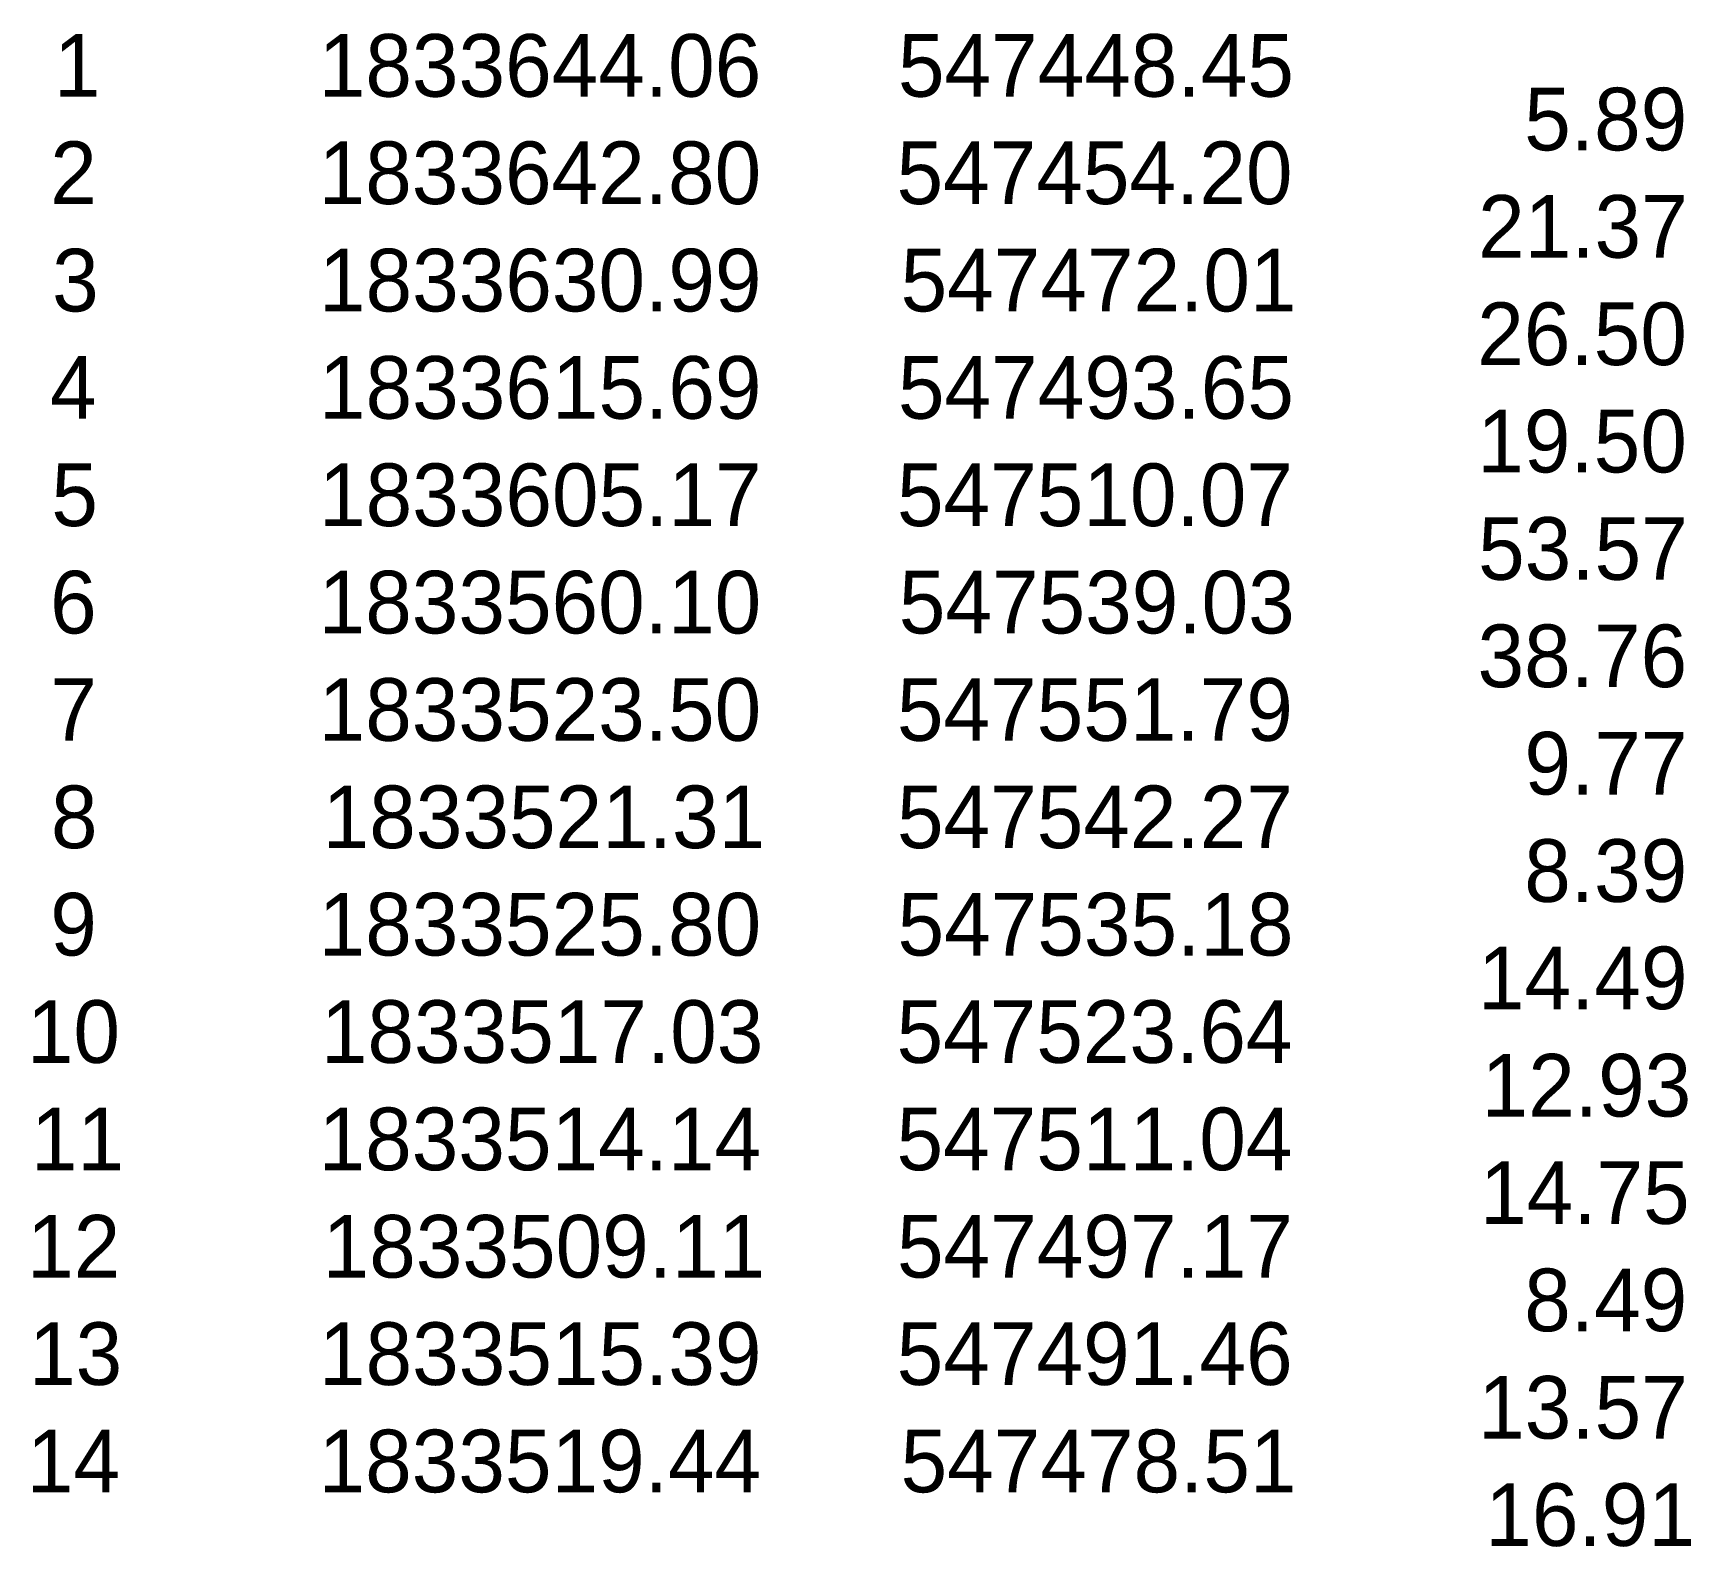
# Model space of a CAD drawing. Extents: x 544620 to 2075115, y 1830973 to 6937967.
# Drawn here: x 2074857.7 to 2075114.7, y 6937732.4 to 6937967.1 of the extents above.
import ezdxf

# ---------------------------------------------------------------- set-up
doc = ezdxf.new("R2010")
doc.units = 0
doc.layers.add('Level 53', color=7, linetype='Continuous')

msp = doc.modelspace()

# ---------------------------------------------------------------- texts
at = {"layer": 'Level 53'}
for s, height, p in [('1', 9.71, (2074860.94, 6937957.27)), ('1833644.06', 9.712, (2074901.99, 6937957.27)), ('547448.45', 9.712, (2074991.79, 6937957.27)), ('5.89', 9.712, (2075088.89, 6937948.95)), ('2', 9.71, (2074860.36, 6937940.62)), ('1833642.80', 9.712, (2074901.97, 6937940.62)), ('547454.20', 9.712, (2074991.57, 6937940.62)), ('21.37', 9.712, (2075081.74, 6937932.3)), ('3', 9.71, (2074860.65, 6937923.97)), ('1833630.99', 9.712, (2074902.02, 6937923.97)), ('547472.01', 9.712, (2074992.2, 6937923.97)), ('26.50', 9.712, (2075081.61, 6937915.65)), ('4', 9.71, (2074860.31, 6937907.33)), ('1833615.69', 9.712, (2074902.02, 6937907.33)), ('547493.65', 9.712, (2074991.79, 6937907.33)), ('19.50', 9.712, (2075081.61, 6937899)), ('5', 9.71, (2074860.53, 6937890.68)), ('1833605.17', 9.712, (2074902.03, 6937890.68)), ('547510.07', 9.712, (2074991.64, 6937890.68)), ('53.57', 9.712, (2075081.74, 6937882.35)), ('6', 9.71, (2074860.33, 6937874.03)), ('1833560.10', 9.712, (2074901.97, 6937874.03)), ('547539.03', 9.712, (2074991.92, 6937874.03)), ('38.76', 9.712, (2075081.65, 6937865.7)), ('7', 9.71, (2074860.38, 6937857.38)), ('1833523.50', 9.712, (2074901.97, 6937857.38)), ('547551.79', 9.712, (2074991.63, 6937857.38)), ('9.77', 9.712, (2075088.92, 6937849.05)), ('8', 9.71, (2074860.47, 6937840.73)), ('1833521.31', 9.712, (2074902.59, 6937840.73)), ('547542.27', 9.712, (2074991.64, 6937840.73)), ('8.39', 9.712, (2075088.89, 6937832.4)), ('9', 9.71, (2074860.36, 6937824.08)), ('1833525.80', 9.712, (2074901.97, 6937824.08)), ('547535.18', 9.712, (2074991.73, 6937824.08)), ('14.49', 9.712, (2075081.71, 6937815.76)), ('10', 9.712, (2074856.73, 6937807.43)), ('1833517.03', 9.712, (2074902.31, 6937807.43)), ('547523.64', 9.712, (2074991.57, 6937807.43)), ('12.93', 9.712, (2075082.29, 6937799.11)), ('11', 9.712, (2074857.35, 6937790.78)), ('1833514.14', 9.712, (2074901.96, 6937790.78)), ('547511.04', 9.712, (2074991.57, 6937790.78)), ('14.75', 9.712, (2075082.04, 6937782.46)), ('12', 9.712, (2074856.77, 6937774.13)), ('1833509.11', 9.712, (2074902.59, 6937774.13)), ('547497.17', 9.712, (2074991.64, 6937774.13)), ('8.49', 9.712, (2075088.89, 6937765.81)), ('13', 9.712, (2074857.07, 6937757.48)), ('1833515.39', 9.712, (2074902.02, 6937757.48)), ('547491.46', 9.712, (2074991.59, 6937757.48)), ('13.57', 9.712, (2075081.74, 6937749.16)), ('1833519.44', 9.712, (2074901.96, 6937740.83)), ('547478.51', 9.712, (2074992.2, 6937740.83)), ('14', 9.712, (2074856.72, 6937740.83)), ('16.91', 9.712, (2075082.86, 6937732.51))]:
    msp.add_text(s, height=height, dxfattribs=at).set_placement(p)

doc.saveas('drawing.dxf')
